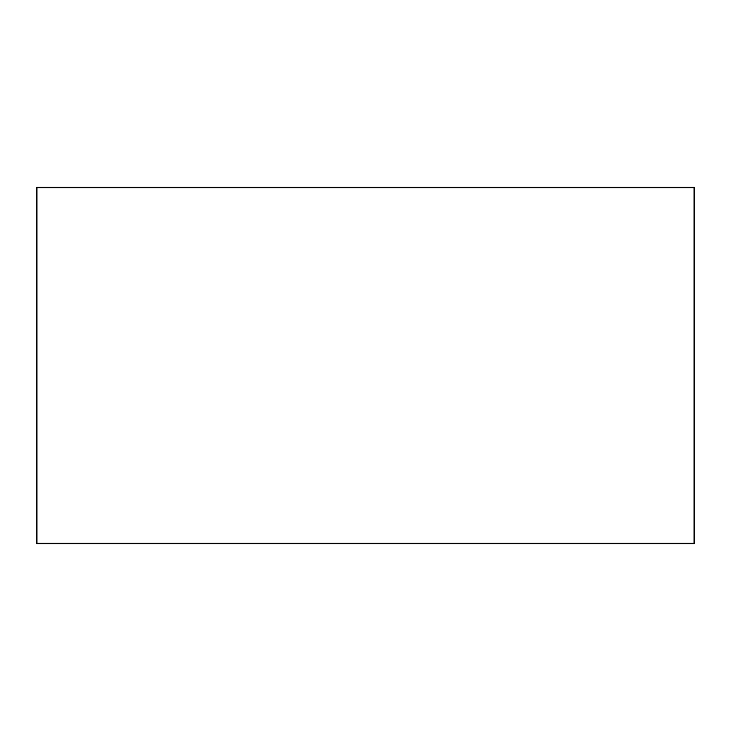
<?xml version="1.0" encoding="UTF-8"?>
<svg xmlns="http://www.w3.org/2000/svg" width="731" height="731" viewBox="0 0 731 731"><rect width="100%" height="100%" fill="white"/><g stroke="black" fill="none" stroke-linecap="round" stroke-linejoin="round"><path stroke-width="1.1" d="M694.176 187.511L694.176 543.489M36.824 187.511L36.824 543.489M694.45 187.511L36.55 187.511L36.55 543.489L694.45 543.489L694.45 187.511"/></g></svg>
